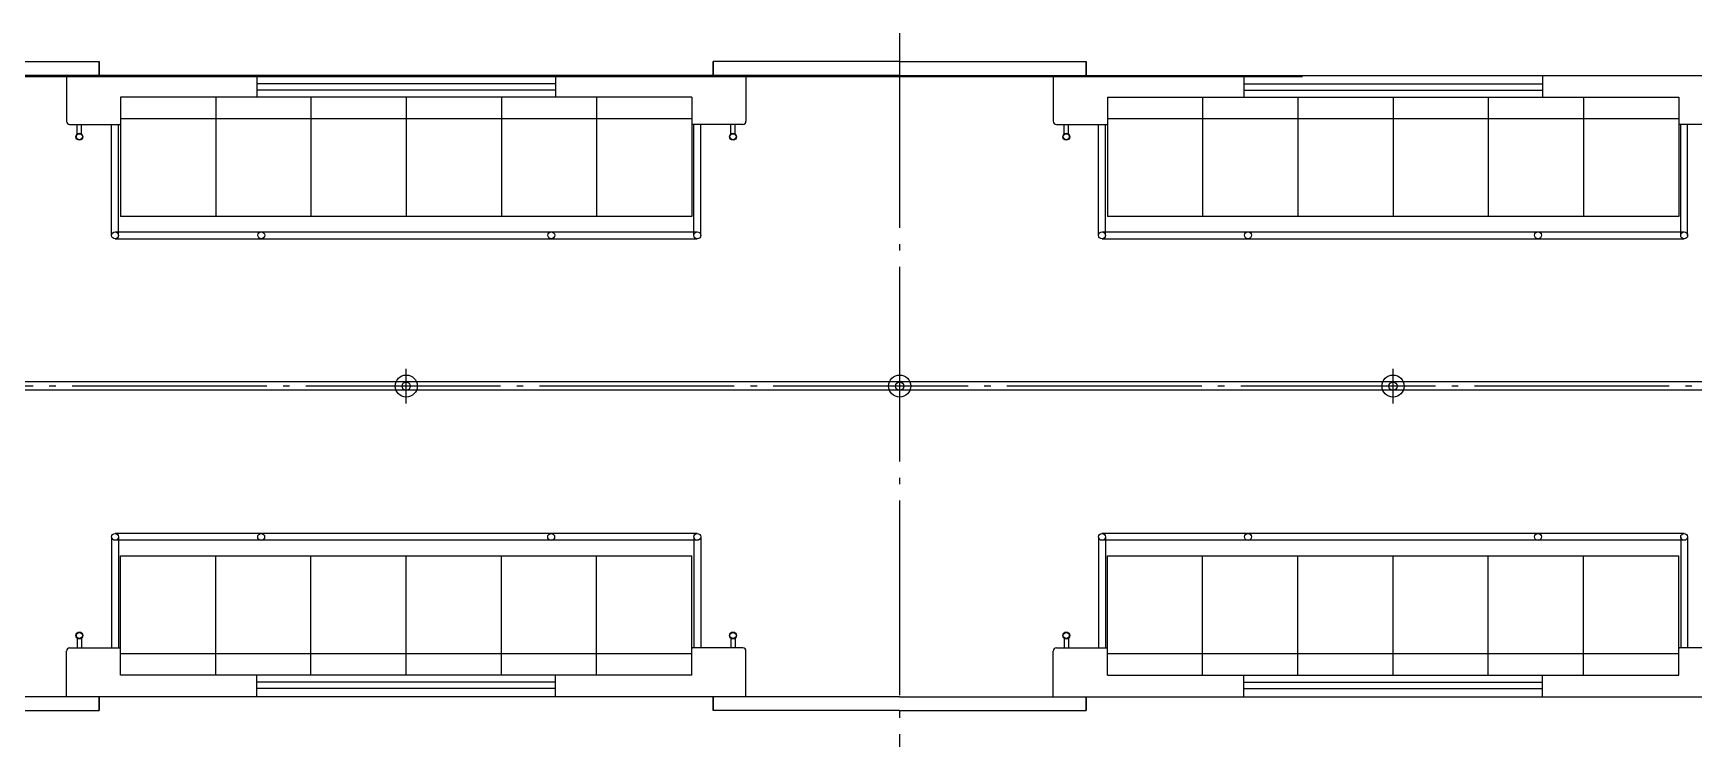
# Model space of a CAD drawing. Extents: x 39751 to 116307, y -36149 to -14965.
# Drawn here: x 97792 to 105465, y -34427 to -31127 of the extents above; entities that cross this region are included whole.
import ezdxf

# ---------------------------------------------------------------- set-up
doc = ezdxf.new("R2010")
doc.units = 0
doc.header["$LTSCALE"] = 1500
doc.linetypes.add('CENTER2', pattern=[0.72, 0.6, -0.05, 0.02, -0.05])
doc.linetypes.add('PHAN', pattern=[0.76, 0.57, -0.05, 0.02, -0.05, 0.02, -0.05])
for name, color, linetype in [('01', 7, 'Continuous'), ('confine0', 7, 'Continuous'), ('confine7', 4, 'CENTER2'), ('confine9', 1, 'PHAN'), ('confinea', 3, 'Continuous')]:
    doc.layers.add(name, color=color, linetype=linetype)
doc.layers.add('AM_0', color=7, linetype='Continuous', lineweight=30)

msp = doc.modelspace()

# ---------------------------------------------------------------- linework, layer by layer
for p, q in [((97945.6, -31323), (97945.6, -31534)), ((101085.7, -31323), (101085.7, -31534)), ((102505.7, -31323), (102505.7, -31534)), ((98195.6, -31423), (98195.6, -31546)), ((100835.7, -31423), (100835.7, -31546)), ((102755.7, -31423), (102755.7, -31546)), ((105395.7, -31423), (105395.7, -31546)), ((100835.7, -31523), (98195.7, -31523)), ((105395.8, -31523), (102755.8, -31523)), ((97960.6, -31549), (98192.6, -31549)), ((101070.7, -31549), (100838.7, -31549)), ((102520.7, -31549), (102752.7, -31549)), ((105630.7, -31549), (105398.7, -31549)), ((97945.6, -34195), (97945.6, -33984)), ((97960.6, -33969), (98192.6, -33969)), ((98195.6, -34095), (98195.6, -33972)), ((100835.7, -34095), (100835.7, -33972)), ((101070.7, -33969), (100838.7, -33969)), ((101085.7, -34195), (101085.7, -33984)), ((102505.7, -34195), (102505.7, -33984)), ((102520.7, -33969), (102752.7, -33969)), ((102755.7, -34095), (102755.7, -33972)), ((105395.7, -34095), (105395.7, -33972)), ((105630.7, -33969), (105398.7, -33969)), ((98195.6, -33995), (100835.6, -33995)), ((102755.6, -33995), (105395.6, -33995))]:
    msp.add_line(p, q)
at = {"color": 7, "ltscale": 0.108891}
for p, q in [((100835.7, -31975), (98195.7, -31975)), ((105395.8, -31975), (102755.8, -31975)), ((98195.6, -33543), (100835.6, -33543)), ((102755.6, -33543), (105395.6, -33543))]:
    msp.add_line(p, q, dxfattribs=at)
for centre in [(99515.6, -32759.1), (101795.7, -32759), (104075.7, -32759.1)]:
    msp.add_circle(centre, 51)
for centre, radius, start, end in [((97960.6, -31534), 15, 180, 270), ((101070.7, -31534), 15, 270, 0), ((102520.7, -31534), 15, 180, 270), ((98192.6, -31546), 3, 270, 0), ((100838.7, -31546), 3, 180, 270), ((102752.7, -31546), 3, 270, 0), ((105398.7, -31546), 3, 180, 270), ((97960.6, -33984), 15, 90, 180), ((98192.6, -33972), 3, 0, 90), ((100838.7, -33972), 3, 90, 180), ((101070.7, -33984), 15, 0, 90), ((102520.7, -33984), 15, 90, 180), ((102752.7, -33972), 3, 0, 90), ((105398.7, -33972), 3, 90, 180)]:
    msp.add_arc(centre, radius, start, end)
at = {"layer": '01'}
for p, q in [((98195.7, -31423), (98195.7, -31975)), ((98635.7, -31423), (98635.7, -31975)), ((99075.7, -31423), (99075.7, -31975)), ((99515.7, -31423), (99515.7, -31975)), ((99955.7, -31423), (99955.7, -31975.1)), ((100395.7, -31423), (100395.7, -31975)), ((100835.7, -31423), (100835.7, -31975)), ((100835.7, -31423), (100835.7, -31975)), ((102755.8, -31423), (102755.8, -31975)), ((103195.8, -31423), (103195.8, -31975)), ((103635.8, -31423), (103635.8, -31975)), ((104075.7, -31423), (104075.8, -31975)), ((104515.7, -31423), (104515.8, -31975.1)), ((104955.7, -31423), (104955.8, -31975)), ((105395.7, -31423), (105395.8, -31975)), ((105395.7, -31423), (105395.7, -31975)), ((98195.6, -34095), (98195.6, -33543)), ((98195.6, -34095), (98195.6, -33543)), ((98635.6, -34095), (98635.6, -33543)), ((99075.6, -34095), (99075.6, -33543)), ((99515.6, -34095), (99515.6, -33543)), ((99955.6, -34095), (99955.6, -33543)), ((100395.6, -34095), (100395.6, -33543)), ((100835.6, -34095), (100835.6, -33543)), ((102755.6, -34095), (102755.6, -33543)), ((102755.7, -34095), (102755.6, -33543)), ((103195.6, -34095), (103195.6, -33543)), ((103635.6, -34095), (103635.6, -33543)), ((104075.6, -34095), (104075.6, -33543)), ((104515.6, -34095), (104515.6, -33543)), ((104955.6, -34095), (104955.6, -33543)), ((105395.6, -34095), (105395.6, -33543))]:
    msp.add_line(p, q, dxfattribs=at)
for centre in [(98170.7, -32062), (100860.7, -32062), (100860.7, -32062), (102730.8, -32062), (105420.7, -32062), (105420.7, -32062), (98170.6, -33456), (98170.6, -33456), (100860.6, -33456), (102730.7, -33456), (102730.7, -33456), (105420.6, -33456)]:
    msp.add_circle(centre, 16, dxfattribs=at)
at = {"layer": 'AM_0'}
for p, q in [((98097.6, -31259), (98097.6, -31323)), ((100933.7, -31259), (100933.7, -31323)), ((102657.7, -31259), (102657.7, -31323)), ((98097.6, -34259), (98097.6, -34195)), ((100933.7, -34259), (100933.7, -34195)), ((102657.7, -34259), (102657.7, -34195))]:
    msp.add_line(p, q, dxfattribs=at)
at = {"layer": 'confine0'}
for p, q in [((97235.6, -31259), (98097.6, -31259)), ((101795.7, -31259), (100933.7, -31259)), ((101795.7, -31259), (102657.7, -31259)), ((101795.7, -31323), (97235.7, -31323)), ((98825.6, -31323), (98825.6, -31423)), ((100205.7, -31361), (98825.6, -31361)), ((100205.7, -31323), (100205.7, -31423)), ((101795.7, -31323), (106355.7, -31323)), ((103385.7, -31323), (103385.7, -31423)), ((103385.7, -31361), (104765.7, -31361)), ((104765.7, -31323), (104765.7, -31423)), ((100835.7, -31423), (98195.6, -31423)), ((100205.7, -31391), (98825.6, -31391)), ((100205.7, -31399), (100205.7, -31423)), ((102755.7, -31423), (105395.7, -31423)), ((103385.7, -31391), (104765.7, -31391)), ((103385.7, -31399), (103385.7, -31423)), ((97995.6, -31593.5), (97995.6, -31549)), ((98015.6, -31593.5), (98015.6, -31549)), ((101015.7, -31593.5), (101015.7, -31549)), ((101035.7, -31593.5), (101035.7, -31549)), ((102555.7, -31593.5), (102555.7, -31549)), ((102575.7, -31593.5), (102575.7, -31549)), ((97995.6, -33924.5), (97995.6, -33969)), ((98015.6, -33924.5), (98015.6, -33969)), ((101015.7, -33924.5), (101015.7, -33969)), ((101035.7, -33924.5), (101035.7, -33969)), ((102555.7, -33924.5), (102555.7, -33969)), ((102575.7, -33924.5), (102575.7, -33969)), ((100835.7, -34095), (98195.6, -34095)), ((98825.6, -34195), (98825.6, -34095)), ((100205.7, -34127), (98825.6, -34127)), ((100205.7, -34195), (100205.7, -34095)), ((100205.7, -34119), (100205.7, -34095)), ((102755.7, -34095), (105395.7, -34095)), ((103385.7, -34195), (103385.7, -34095)), ((103385.7, -34119), (103385.7, -34095)), ((103385.7, -34127), (104765.7, -34127)), ((104765.7, -34195), (104765.7, -34095)), ((101795.7, -34195), (97235.7, -34195)), ((100205.7, -34157), (98825.6, -34157)), ((101795.7, -34195), (106355.7, -34195)), ((103385.7, -34157), (104765.7, -34157)), ((97235.6, -34259), (98097.6, -34259)), ((101795.7, -34259), (100933.7, -34259)), ((101795.7, -34259), (102657.7, -34259))]:
    msp.add_line(p, q, dxfattribs=at)
for centre, radius in [((98005.6, -31606), 16), ((98005.6, -31606), 14), ((101025.7, -31606), 16), ((101025.7, -31606), 14), ((102565.7, -31606), 16), ((102565.7, -31606), 14), ((99515.6, -32759.1), 19), ((101795.7, -32759), 19), ((104075.7, -32759.1), 19), ((98005.6, -33912), 16), ((98005.6, -33912), 14), ((101025.7, -33912), 16), ((101025.7, -33912), 14), ((102565.7, -33912), 16), ((102565.7, -33912), 14)]:
    msp.add_circle(centre, radius, dxfattribs=at)
at = {"layer": 'confine7'}
for p, q in [((101795.7, -31127.4), (101795.7, -34426.6)), ((112911.6, -32759), (90579.1, -32759))]:
    msp.add_line(p, q, dxfattribs=at)
at = {"layer": 'confine7', "color": 0, "linetype": 'ByBlock'}
for p, q in [((111915.7, -32740), (91675.7, -32740)), ((111915.7, -32778), (91675.7, -32778))]:
    msp.add_line(p, q, dxfattribs=at)
at = {"layer": 'confine9'}
for p, q in [((99515.6, -32839.4), (99515.6, -32678.9)), ((99515.6, -32839.4), (99515.6, -32678.9)), ((104075.7, -32839.4), (104075.7, -32678.9)), ((104075.7, -32839.4), (104075.7, -32678.9))]:
    msp.add_line(p, q, dxfattribs=at)
at = {"layer": 'confinea'}
msp.add_line((82560.2, -31328.2), (103657.5, -31328.2), dxfattribs=at)
at = {"layer": 'confinea', "color": 7}
for p, q in [((98154.7, -32062), (98154.7, -31549)), ((98186.7, -32062), (98186.7, -31549)), ((100844.7, -32062), (100844.7, -31549)), ((100876.7, -32062), (100876.7, -31549)), ((102714.8, -32062), (102714.8, -31549)), ((102746.8, -32062), (102746.8, -31549)), ((105404.7, -32062), (105404.7, -31549)), ((105436.7, -32062), (105436.7, -31549)), ((98170.7, -32046), (100860.7, -32046)), ((102730.8, -32046), (105420.7, -32046)), ((98170.7, -32078), (100860.7, -32078)), ((102730.8, -32078), (105420.7, -32078)), ((100860.6, -33440), (98170.6, -33440)), ((105420.6, -33440), (102730.7, -33440)), ((98154.6, -33456), (98154.6, -33969)), ((100860.6, -33472), (98170.6, -33472)), ((98186.6, -33456), (98186.6, -33969)), ((100844.6, -33456), (100844.6, -33969)), ((100876.6, -33456), (100876.6, -33969)), ((102714.7, -33456), (102714.7, -33969)), ((105420.6, -33472), (102730.7, -33472)), ((102746.7, -33456), (102746.7, -33969)), ((105404.6, -33456), (105404.6, -33969)), ((105436.6, -33456), (105436.6, -33969))]:
    msp.add_line(p, q, dxfattribs=at)
for centre in [(98845.7, -32061.8), (100185.7, -32061.8), (103405.7, -32061.8), (104745.8, -32061.8), (98845.6, -33456.2), (100185.6, -33456.3), (103405.6, -33456.2), (104745.7, -33456.3)]:
    msp.add_circle(centre, 16, dxfattribs=at)

doc.saveas('drawing.dxf')
